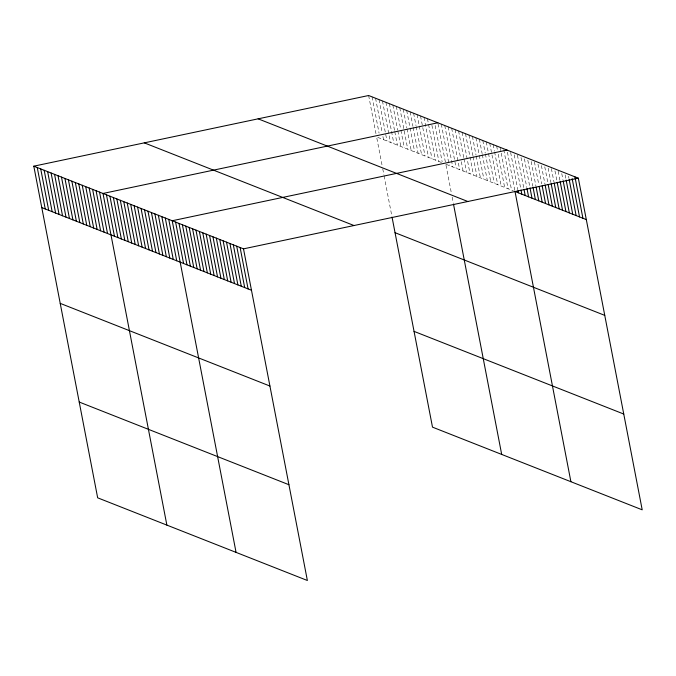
<?xml version="1.0" encoding="UTF-8"?>
<svg xmlns="http://www.w3.org/2000/svg" width="676" height="676" viewBox="0 0 676 676"><rect width="100%" height="100%" fill="white"/><g stroke="black" fill="none" stroke-linecap="round" stroke-linejoin="round"><path stroke-width="0.51" stroke-dasharray="3.38 2.54" d="M441.487 162.494L376.608 136.924L382.371 166.854M445.805 164.2L513.278 190.801M568.55 176.233L568.947 178.303M565.153 174.898L565.956 179.039M561.756 173.555L562.956 179.765M558.165 171.18L559.956 180.5M554.971 170.884L556.965 181.236M551.371 168.51L553.965 181.962M548.177 168.206L550.965 182.697M544.78 166.862L547.974 183.433M541.392 165.527L544.974 184.159M537.995 164.184L541.78 183.855M534.395 161.817L538.78 184.59M531.201 161.513L535.983 186.356M527.804 160.17L532.789 186.052M524.407 158.835L529.798 186.787M521.019 157.491L526.798 187.522M517.419 155.125L523.799 188.249M514.225 154.821L520.807 188.984M510.633 152.446L517.808 189.719M507.431 152.142L514.808 190.446M503.772 149.742L511.555 190.117M500.113 147.343L508.09 188.756M496.657 145.982L497.452 150.123M498.254 154.263L504.634 187.396M493.193 144.613L494.393 150.824M494.595 151.863L501.17 186.027M489.737 143.253L497.713 184.666M486.272 141.884L494.249 183.297M482.816 140.524L485.207 152.945M485.41 153.984L490.793 181.937M479.352 139.155L482.149 153.655M482.343 154.686L487.328 180.568M475.896 137.794L479.081 154.356M479.284 155.395L483.872 179.208M472.431 136.425L476.022 155.066M476.225 156.097L480.408 177.847M468.975 135.065L472.963 155.776M473.158 156.807L476.952 176.478M465.51 133.704L473.487 175.118M462.054 132.335L470.031 173.749M458.59 130.975L463.778 157.888M463.981 158.928L466.567 172.388M455.134 129.606L460.517 157.567M461.311 161.708L463.111 171.02M451.678 128.246L459.646 169.659M448.213 126.877L456.19 168.299M444.757 125.516L452.726 166.93M441.293 124.156L449.27 165.569M438.031 123.826L445.408 162.13M445.999 165.197L451.382 193.133M452.151 197.122L453.3 203.113M435.167 125.567L442.146 161.801M431.913 125.237L438.885 161.471M427.452 118.697L435.428 160.111M423.996 117.328L431.964 158.75M420.531 115.968L428.508 157.381M417.075 114.607L419.069 124.959M419.264 125.989L425.043 156.021M413.611 113.238L416.002 125.66M416.205 126.699L421.587 154.652M410.155 111.878L412.943 126.37M413.146 127.409L418.123 153.291M406.69 110.509L414.667 151.923M403.234 109.149L406.817 127.781M407.02 128.82L411.211 150.562M399.769 107.78L407.746 149.193M396.313 106.419L400.699 129.201M400.893 130.231L404.29 147.833M392.849 105.059L397.64 129.902M397.834 130.941L400.826 146.472M389.393 103.69L394.573 130.612M394.776 131.643L397.37 145.103M385.928 102.329L393.905 143.743M382.472 100.961L390.449 142.374M379.008 99.6L386.985 141.014M375.552 98.231L382.126 132.403M382.929 136.544L383.529 139.645M372.087 96.871L379.067 133.104M368.631 95.51L376.202 134.854M382.751 168.848L383.909 174.831M384.095 175.828L391.979 216.734"/><path stroke-width="1.01" d="M33.8 166.178L243.504 248.852L307.369 580.49L97.665 497.823L33.8 166.178L368.631 95.51L578.335 178.177L642.2 509.822L432.496 427.147L392.165 217.731M437.837 122.787L103.005 193.463L166.871 525.1M507.034 150.072L172.203 220.748L236.068 552.385M243.504 248.852L578.335 178.177M586.312 219.59L515.011 191.485L570.899 481.709M258.139 118.832L467.843 201.499M395.046 232.696L604.758 315.371M144.292 142.856L353.996 225.53M414.05 331.375L623.754 414.042M41.777 207.591L251.48 290.266M60.215 303.372L269.927 386.038M79.219 402.043L288.922 484.717M574.938 176.842L582.915 218.255M572.141 178.608L579.518 216.92M569.15 179.343L576.129 215.576M566.15 180.069L572.733 214.241M563.15 180.805L569.336 212.898M560.159 181.54L565.939 211.563M557.159 182.266L562.542 210.228M554.168 183.002L559.153 208.884M551.168 183.737L555.757 207.549M548.168 184.464L552.36 206.205M545.177 185.199L548.963 204.87M542.177 185.934L545.566 203.527M539.186 186.66L542.177 202.192M536.186 187.396L538.78 200.856M532.992 187.091L535.384 199.513M529.992 187.827L531.987 198.178M527.001 188.553L528.59 196.834M524.001 189.288L525.193 195.499M521.002 190.024L521.804 194.164M518.01 190.75L518.408 192.821M453.495 204.11L501.693 454.433M240.107 247.517L248.084 288.931M236.718 246.174L244.687 287.587M233.321 244.839L241.298 286.252M229.925 243.495L237.901 284.917M226.528 242.16L234.504 283.574M223.131 240.825L231.107 282.238M219.742 239.481L227.711 280.895M216.345 238.146L224.322 279.56M212.948 236.803L220.925 278.225M209.552 235.468L217.528 276.881M206.155 234.133L214.131 275.546M202.766 232.789L210.735 274.202M199.369 231.454L207.346 272.867M195.972 230.11L203.949 271.532M192.576 228.775L200.552 270.189M189.179 227.44L197.155 268.854M185.79 226.097L193.758 267.51M182.393 224.762L190.37 266.175M178.996 223.418L186.973 264.831M175.599 222.083L183.576 263.496M168.746 219.379L176.723 260.792M165.282 218.018L173.259 259.432M161.826 216.65L169.803 258.063M158.361 215.289L166.338 256.703M154.905 213.92L162.882 255.342M151.441 212.56L159.418 253.973M147.985 211.199L155.962 252.613M144.529 209.83L152.497 251.244M141.064 208.47L149.041 249.883M137.608 207.101L145.577 248.514M134.144 205.741L142.121 247.154M130.688 204.372L138.656 245.794M127.223 203.011L135.2 244.425M123.767 201.651L131.736 243.064M120.303 200.282L128.279 241.695M116.847 198.921L124.815 240.335M113.382 197.553L121.359 238.966M109.926 196.192L117.894 237.606M106.462 194.823L114.438 236.237M99.541 192.102L107.518 233.516M96.085 190.733L104.062 232.147M92.62 189.373L100.597 230.786M89.164 188.004L97.141 229.417M85.7 186.644L93.677 228.057M82.244 185.275L90.221 226.688M78.779 183.914L86.756 225.328M75.323 182.554L83.3 223.967M71.859 181.185L79.836 222.598M68.403 179.824L76.38 221.238M64.938 178.456L72.915 219.869M61.482 177.095L69.459 218.509M58.018 175.726L65.994 217.14M54.562 174.366L62.538 215.779M51.097 173.005L59.074 214.419M47.641 171.636L55.618 213.05M44.177 170.276L52.153 211.689M40.721 168.907L48.697 210.321M37.256 167.547L45.233 208.96"/></g></svg>
